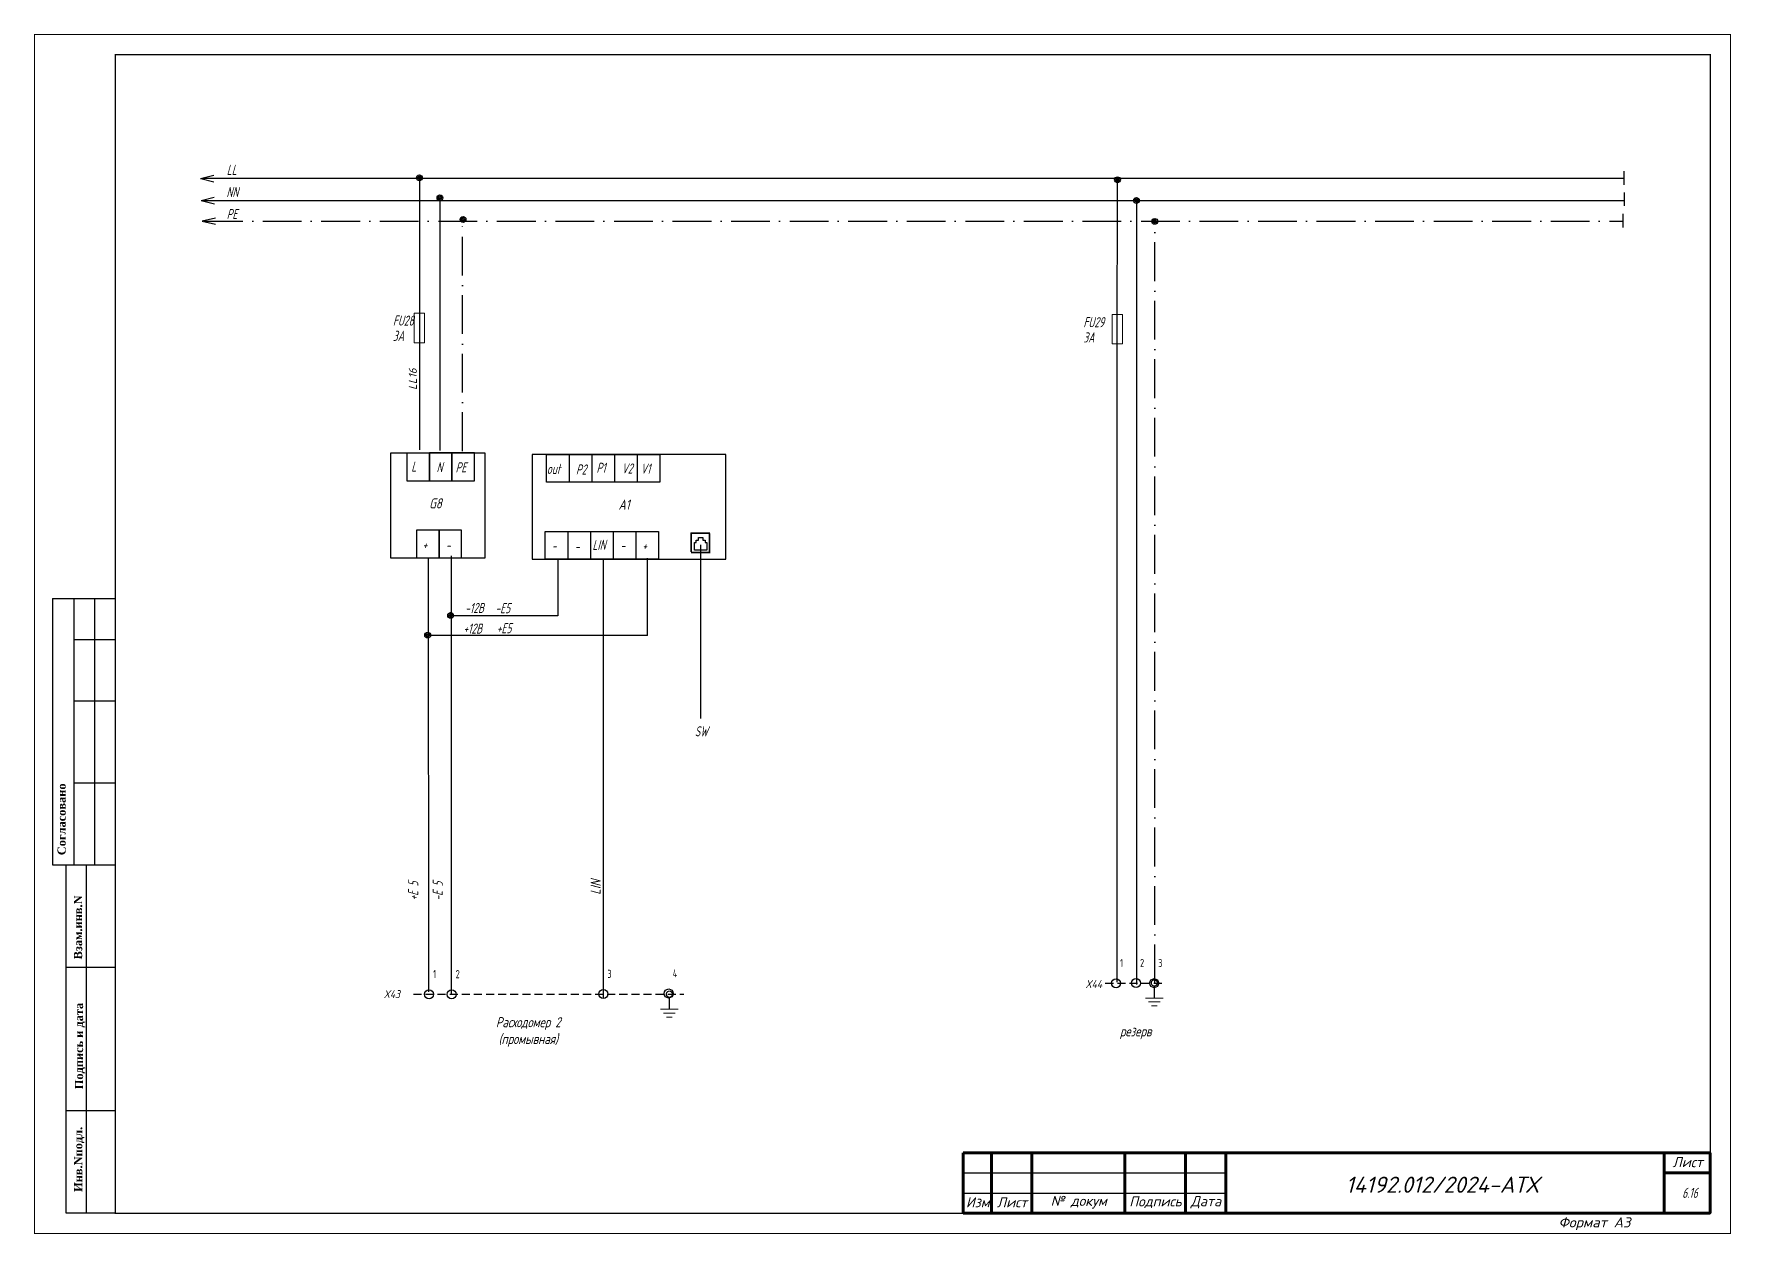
# Model space of a CAD drawing. Header units: millimetres. Extents: x 1510 to 10524, y 7125 to 13164.
# Drawn here: x 9637.2 to 10057.5, y 9092.6 to 9389.9 of the extents above; entities that cross this region are included whole.
import ezdxf
from ezdxf.enums import TextEntityAlignment as Align

# ---------------------------------------------------------------- set-up
doc = ezdxf.new("R2010")
doc.units = ezdxf.units.MM
doc.header["$LTSCALE"] = 4
for name, pattern in [('ACAD_ISO10W100', [18, 12, -3, 0, -3]), ('DASHED', [0.75, 0.5, -0.25]), ('SolidLine', [0])]:
    doc.linetypes.add(name, pattern=pattern)
for name, color, linetype in [('LOC', 8, 'Continuous'), ('RED_2.5mm^2', 1, 'Continuous'), ('SYMS', 7, 'Continuous'), ('Вспомогательная', 1, 'Continuous'), ('Текст', 2, 'Continuous')]:
    doc.layers.add(name, color=color, linetype=linetype)
for name, color, linetype, lineweight in [('SHTAMP', 7, 'SolidLine', 25), ('АК_ЩДУ-CВ_П4_ПОЛНАЯСХ', 141, 'Continuous', 40), ('Основеая', 5, 'Continuous', 60), ('СХЕМА', 7, 'Continuous', 25)]:
    doc.layers.add(name, color=color, linetype=linetype, lineweight=lineweight)
doc.styles.add('ISOCPEUR', font='isocpeui.ttf')
doc.styles.add('ISOCPEUR25.10.00', font='isocpeur.ttf', dxfattribs={"height": 2.5})
doc.styles.add('Simplex00.10.00', font='simplex.shx')
doc.styles.add('Simplex25.085.15', font='', dxfattribs={"width": 0.85, "oblique": 15, "height": 2.5})
doc.styles.add('STYLE1', font='timesbd.ttf')
doc.styles.add('WD', font='romans.shx')
doc.styles.add('ГОСТ', font='isocpeur.ttf', dxfattribs={"oblique": 15})
doc.styles.add('Стиль мой-1', font='', dxfattribs={"width": 0.85, "oblique": 15, "height": 2.5})
doc.styles.get('Simplex25.085.15').set_extended_font_data('GOST type A')
doc.styles.get('Стиль мой-1').set_extended_font_data('GOST type A')
doc.linetypes.add('Ethernet_LINE', pattern='A,7.5,-4,["Ethernet",Standard,S=2.5,R=0,X=-2.5,Y=-1.25],-18', length=29.5)

# ---------------------------------------------------------------- blocks, each defined once
blk = doc.blocks.new('Формат А3')
at = {"color": 0, "linetype": 'Continuous', "const_width": 0.3}
for points in [[(-420, 297), (0, 297), (0, 0), (-420, 0)], [(-400, 5), (-400, 292), (-5, 292), (-5, 5)]]:
    blk.add_lwpolyline(points, close=True, dxfattribs=at)
at = {"color": 0, "linetype": 'Continuous', "style": 'Simplex00.10.00', "oblique": 15}
blk.add_text('Формат А3', height=2.5, dxfattribs=at).set_placement((-33.67, 2.75), align=Align.MIDDLE_CENTER)
blk = doc.blocks.new('WDDOT')
for radius in [0.72, 0.449, 0.223]:
    blk.add_circle((0, 0), radius)
blk = doc.blocks.new('VT0W02')
blk.add_circle((0, 0), 0.0699)
at = {"style": 'WD'}
for tag, p, width in [('INST', (0.062, 0.42), 0.7), ('LOC', (0.062, 0.25), 0.7), ('DESC1', (0.053, -0.385), 0.8)]:
    blk.add_attdef(tag, p, '', height=0.125, dxfattribs=dict(at, width=width))
at = {"style": 'WD', "flags": 1}
for tag, p, height in [('X4TERM01', (-0.07, 0), 0.0125), ('X4TERMDESC01', (-0.055, -0.023), 0.025), ('X2TERMDESC01', (-0.006, 0.029), 0.025), ('STRIPSEQ', (0, 0), 0.00125), ('X2TERM01', (0, 0.07), 0.0125), ('X1TERMDESC01', (0.039, -0.003), 0.025), ('X1TERM01', (0.07, 0), 0.0125), ('LINKTERM', (0, -0.002), 0.00125), ('X8TERM01', (0, -0.07), 0.0125), ('X8TERMDESC01', (0, -0.054), 0.025)]:
    blk.add_attdef(tag, p, '', height=height, dxfattribs=at)
at = {"linetype": 'Continuous', "style": 'WD'}
for tag, p, height, width, flags in [('WIRENO', (0.062, 0.094), 0.125, 0.8, 8), ('TAGSTRIP', (0.053, -0.229), 0.125, 0.9, 8), ('DESC2', (0.053, -0.541), 0.125, 0.8, 8), ('CAT', (0.213, -0.406), 0.109, 0.8, 1), ('DESC3', (0.053, -0.698), 0.125, 0.8, 8)]:
    blk.add_attdef(tag, p, '', height=height, dxfattribs=dict(at, width=width, flags=flags))
at = {"linetype": 'Continuous', "style": 'WD', "width": 0.8, "flags": 1}
blk.add_attdef('MFG', text='', height=0.109, dxfattribs=at).set_placement((0.088, -0.406), align=Align.RIGHT)
at = {"style": 'WD', "width": 0.7, "flags": 1}
blk.add_attdef('ASSYCODE', (0.062, -0.281), '', height=0.01, dxfattribs=at)
blk = doc.blocks.new('PE - заземление')
at = {"color": 0, "linetype": 'Continuous', "lineweight": -2, "const_width": 0.3}
blk.add_lwpolyline([(-0.75, -0.75, -1), (0.75, -0.75, -1)], format="xyb", close=True, dxfattribs=at)
at = {"color": 0, "linetype": 'Continuous', "lineweight": -2}
for points, const_width in [([(0, -4.5), (0, -1.5)], 0.3), ([(-2.25, -4.5), (2.25, -4.5)], 0.25), ([(-1.5, -5.46), (1.5, -5.46)], 0.25), ([(-0.75, -6.42), (0.75, -6.42)], 0.25)]:
    blk.add_lwpolyline(points, dxfattribs=dict(at, const_width=const_width))
at = {"color": 0, "linetype": 'Continuous', "lineweight": 9, "style": 'ISOCPEUR25.10.00', "oblique": 10, "width": 0.85, "flags": 9}
blk.add_attdef('ТИП', (0, 0), '', height=2.5, dxfattribs=at)

msp = doc.modelspace()

# ---------------------------------------------------------------- linework, layer by layer
at = {"color": 7, "ltscale": 0.2}
for p, q in [((10030.99, 9355.87), (10030.99, 9352.53)), ((10031.04, 9350.62), (10031.04, 9347.28)), ((10030.7, 9345.29), (10030.7, 9341.96))]:
    msp.add_line(p, q, dxfattribs=at)
at = {"ltscale": 1.2}
for p, q in [((9769.81, 9285.75), (9769.81, 9278.88)), ((9775.39, 9285.71), (9775.39, 9278.85)), ((9781.03, 9285.71), (9781.03, 9278.85)), ((9786.61, 9285.71), (9786.61, 9278.85)), ((9769.49, 9266.67), (9769.49, 9259.81)), ((9775.07, 9266.63), (9775.07, 9259.77)), ((9780.71, 9266.63), (9780.71, 9259.77)), ((9786.28, 9266.63), (9786.28, 9259.77))]:
    msp.add_line(p, q, dxfattribs=at)
at = {"ltscale": 0.2}
for p, q in [((9800.84, 9262.01), (9800.84, 9263.9)), ((9800.84, 9263.9), (9801.24, 9263.9)), ((9801.24, 9263.9), (9801.24, 9264.5)), ((9801.24, 9264.5), (9801.84, 9264.5)), ((9801.84, 9264.5), (9801.84, 9265.1)), ((9801.84, 9265.1), (9802.92, 9265.1)), ((9801.86, 9265.1), (9802.9, 9265.1)), ((9802.9, 9265.1), (9802.9, 9264.52)), ((9802.9, 9264.52), (9803.51, 9264.52)), ((9803.51, 9264.52), (9803.51, 9263.89)), ((9803.51, 9263.89), (9803.9, 9263.89)), ((9803.9, 9263.89), (9803.9, 9262.01)), ((9803.9, 9262.01), (9800.84, 9262.01))]:
    msp.add_line(p, q, dxfattribs=at)
at = {"lineweight": 30}
for p, q in [((9641.81, 9250.05), (9657.29, 9250.05)), ((9641.81, 9250.05), (9641.81, 9184.05)), ((9647.13, 9250.05), (9647.13, 9184.05)), ((9652.21, 9250.05), (9652.21, 9184.05)), ((9647.13, 9239.9), (9657.29, 9239.9)), ((9647.13, 9224.66), (9657.29, 9224.66)), ((9647.13, 9204.36), (9657.29, 9204.36)), ((9641.81, 9184.05), (9657.29, 9184.05)), ((9645.21, 9097.74), (9645.21, 9184.05)), ((9650.28, 9097.74), (9650.28, 9184.05)), ((9657.39, 9158.66), (9645.21, 9158.66)), ((9657.39, 9123.12), (9645.21, 9123.12))]:
    msp.add_line(p, q, dxfattribs=at)
at = {"linetype": 'DASHED'}
for p, q in [((9902.57, 9154.72), (9916.57, 9154.72)), ((9731.2, 9152.03), (9798.19, 9152.03))]:
    msp.add_line(p, q, dxfattribs=at)
at = {"ltscale": 1.2}
for points in [[(9760.59, 9259.76), (9808.55, 9259.76), (9808.55, 9285.67), (9760.59, 9285.67)], [(9764.19, 9285.69), (9792.24, 9285.69), (9792.24, 9278.85), (9764.19, 9278.85)], [(9763.86, 9266.61), (9791.92, 9266.61), (9791.92, 9259.78), (9763.86, 9259.78)]]:
    msp.add_lwpolyline(points, close=True, dxfattribs=at)
at = {"linetype": 'Continuous', "lineweight": -2}
msp.add_lwpolyline([(9657.39, 9201.06), (9657.39, 9162.06)], dxfattribs=at)
at = {"lineweight": 30}
msp.add_lwpolyline([(9657.39, 9097.74), (9645.21, 9097.74)], dxfattribs=at)
at = {"layer": 'RED_2.5mm^2', "linetype": 'Continuous', "ltscale": 0.2}
for p, q in [((9679.02, 9354.14), (10030.99, 9354.14)), ((9732.79, 9286.88), (9732.79, 9354.43)), ((9905.54, 9311.83), (9905.57, 9353.61)), ((9678.62, 9348.66), (10031.04, 9348.66)), ((9737.87, 9286.72), (9737.87, 9349.11)), ((9910.34, 9154.38), (9910.34, 9349.05)), ((9905.54, 9154.97), (9905.54, 9311.83)), ((9735.05, 9152.62), (9734.98, 9260.14)), ((9740.64, 9151.94), (9740.64, 9260.62)), ((9767.03, 9245.77), (9767.03, 9259.76)), ((9778.27, 9151.2), (9778.27, 9259.88)), ((9789.2, 9240.87), (9789.2, 9260.01)), ((9740.38, 9245.8), (9766.95, 9245.8)), ((9734.79, 9240.93), (9789.23, 9240.93))]:
    msp.add_line(p, q, dxfattribs=at)
at = {"layer": 'RED_2.5mm^2', "linetype": 'ACAD_ISO10W100', "ltscale": 0.2}
for p, q in [((9679.41, 9343.51), (10030.64, 9343.51)), ((9743.38, 9286.56), (9743.38, 9344)), ((9914.83, 9154.68), (9914.83, 9343.49))]:
    msp.add_line(p, q, dxfattribs=at)
at = {"layer": 'RED_2.5mm^2', "color": 5, "linetype": 'Ethernet_LINE', "ltscale": 0.2}
msp.add_line((9802.44, 9220.28), (9802.44, 9263.35), dxfattribs=at)
at = {"layer": 'SYMS', "linetype": 'Continuous', "ltscale": 0.2}
for p, q in [((9678.5, 9354.11), (9681.77, 9354.93)), ((9678.54, 9354.08), (9681.81, 9353.28)), ((9678.62, 9348.66), (9681.89, 9349.47)), ((9678.66, 9348.63), (9681.92, 9347.83)), ((9678.91, 9343.56), (9682.18, 9344.37)), ((9678.94, 9343.52), (9682.21, 9342.72))]:
    msp.add_line(p, q, dxfattribs=at)
at = {"layer": 'SYMS', "linetype": 'Continuous', "lineweight": 30, "ltscale": 0.2}
msp.add_lwpolyline([(9725.66, 9286.15), (9748.87, 9286.15), (9748.87, 9260), (9725.66, 9260)], close=True, dxfattribs=at)
at = {"layer": 'SYMS', "linetype": 'Continuous', "ltscale": 0.2}
for points in [[(9729.59, 9279.15), (9735.18, 9279.15), (9735.18, 9286.07), (9729.59, 9286.07)], [(9735.17, 9279.16), (9740.76, 9279.16), (9740.76, 9286.08), (9735.17, 9286.08)], [(9740.75, 9279.16), (9746.34, 9279.16), (9746.34, 9286.08), (9740.75, 9286.08)], [(9731.98, 9260.07), (9737.57, 9260.07), (9737.57, 9266.99), (9731.98, 9266.99)], [(9737.56, 9260.07), (9743.15, 9260.07), (9743.15, 9266.99), (9737.56, 9266.99)]]:
    msp.add_lwpolyline(points, close=True, dxfattribs=at)
at = {"layer": 'АК_ЩДУ-CВ_П4_ПОЛНАЯСХ', "color": 7, "const_width": 0.4}
for points in [[(9804.67, 9266.18), (9799.9, 9266.18)], [(9800.03, 9266.3), (9800.03, 9266.3), (9800.03, 9261.51)], [(9804.56, 9266.18), (9804.56, 9266.18), (9804.56, 9261.39)], [(9804.56, 9266.18), (9804.56, 9266.18), (9804.56, 9261.39)], [(9804.75, 9261.39), (9799.98, 9261.39)]]:
    msp.add_lwpolyline(points, dxfattribs=at)
at = {"layer": 'Вспомогательная', "color": 7}
for p, q in [((9867.39, 9107.74), (9932.39, 9107.74)), ((9867.39, 9102.74), (9932.39, 9102.74)), ((9867.39, 9097.74), (9932.39, 9097.74))]:
    msp.add_line(p, q, dxfattribs=at)
at = {"layer": 'Основеая', "color": 7}
for p, q in [((9867.39, 9112.74), (9867.39, 9097.74)), ((10052.39, 9112.74), (9867.39, 9112.74)), ((9874.39, 9112.74), (9874.39, 9097.74)), ((9884.39, 9112.74), (9884.39, 9097.74)), ((9907.39, 9112.74), (9907.39, 9097.74)), ((9922.39, 9112.74), (9922.39, 9097.74)), ((9932.39, 9112.74), (9932.39, 9097.74)), ((10040.96, 9112.74), (10040.96, 9097.74)), ((10052.39, 9112.74), (10052.39, 9097.74)), ((10040.96, 9107.74), (10052.39, 9107.74)), ((10052.39, 9097.74), (9867.39, 9097.74))]:
    msp.add_line(p, q, dxfattribs=at)
at = {"layer": 'СХЕМА', "color": 7, "linetype": 'Continuous', "lineweight": 20, "ltscale": 30}
for points in [[(9731.4, 9320.68), (9733.98, 9320.68), (9733.98, 9313.36), (9731.4, 9313.36)], [(9904.25, 9320.4), (9906.83, 9320.4), (9906.83, 9313.08), (9904.25, 9313.08)]]:
    msp.add_lwpolyline(points, close=True, dxfattribs=at)

# ---------------------------------------------------------------- block references
for name, p in [('Формат А3', (10057.39, 9092.74)), ('PE - заземление', (9914.7, 9155.54)), ('PE - заземление', (9794.61, 9152.77))]:
    msp.add_blockref(name, p)
at = {"layer": 'SYMS', "linetype": 'Continuous', "ltscale": 0.2}
for p in [(9732.69, 9354.24), (9737.78, 9349.29), (9743.51, 9343.93), (9740.44, 9245.84), (9734.75, 9240.93)]:
    msp.add_blockref('WDDOT', p, dxfattribs=at)
at = {"layer": 'SYMS', "ltscale": 0.2}
for p in [(9905.59, 9353.78), (9910.27, 9348.64), (9914.8, 9343.45)]:
    msp.add_blockref('WDDOT', p, dxfattribs=at)
at = {"layer": 'SYMS', "linetype": 'Continuous', "ltscale": 0.2}
ref = msp.add_blockref('VT0W02', (9905.22, 9154.73), dxfattribs=dict(at, xscale=16, yscale=16, zscale=16))
ref.add_attrib('LOC', '1', (9906.22, 9158.73), dxfattribs={"layer": 'LOC', "height": 2, "style": 'WD', "width": 0.7})
ref = msp.add_blockref('VT0W02', (9910.18, 9154.75), dxfattribs=dict(at, xscale=16, yscale=16, zscale=16))
ref.add_attrib('LOC', '2', (9911.18, 9158.75), dxfattribs={"layer": 'LOC', "height": 2, "style": 'WD', "width": 0.7})
ref = msp.add_blockref('VT0W02', (9914.67, 9154.74), dxfattribs=dict(at, xscale=16, yscale=16, zscale=16))
ref.add_attrib('LOC', '3', (9915.67, 9158.74), dxfattribs={"layer": 'LOC', "height": 2, "style": 'WD', "width": 0.7})
ref = msp.add_blockref('VT0W02', (9735.1, 9151.99), dxfattribs=dict(at, xscale=16, yscale=16, zscale=16))
ref.add_attrib('LOC', '1', (9736.1, 9155.99), dxfattribs={"layer": 'LOC', "height": 2, "style": 'WD', "width": 0.7})
ref = msp.add_blockref('VT0W02', (9740.68, 9151.97), dxfattribs=dict(at, xscale=16, yscale=16, zscale=16))
ref.add_attrib('LOC', '2', (9741.68, 9155.97), dxfattribs={"layer": 'LOC', "height": 2, "style": 'WD', "width": 0.7})
ref = msp.add_blockref('VT0W02', (9778.26, 9152.05), dxfattribs=dict(at, xscale=16, yscale=16, zscale=16))
ref.add_attrib('LOC', '3', (9779.26, 9156.05), dxfattribs={"layer": 'LOC', "height": 2, "style": 'WD', "width": 0.7})
ref = msp.add_blockref('VT0W02', (9794.45, 9152.18), dxfattribs=dict(at, xscale=16, yscale=16, zscale=16))
ref.add_attrib('LOC', '4', (9795.45, 9156.18), dxfattribs={"layer": 'LOC', "height": 2, "style": 'WD', "width": 0.7})

# ---------------------------------------------------------------- texts
at = {"style": 'Simplex25.085.15', "oblique": 15}
for s, height, width, p in [('LL', 2.5, 0.85, (9684.98, 9354.96)), ('NN', 2.5, 0.85, (9684.91, 9349.48)), ('PE', 2.5, 0.85, (9684.96, 9344.01)), ('FU28', 2.5, 0.85, (9726.14, 9317.63)), ('FU29', 2.5, 0.85, (9897.14, 9317.23)), ('3А', 2.5, 0.85, (9726.12, 9313.84)), ('3А', 2.5, 0.85, (9897.12, 9313.45)), ('L', 2.5, 0.85, (9730.69, 9281.46)), ('N', 2.5, 0.85, (9736.94, 9281.31)), ('PE', 2.5, 0.85, (9741.66, 9281.27)), ('out', 2.5, 0.85, (9764.24, 9280.89)), ('P2', 2.5, 0.85, (9771.47, 9280.74)), ('P1', 2.5, 0.85, (9776.54, 9281.15)), ('V2', 2.5, 0.85, (9782.78, 9280.99)), ('V1', 2.5, 0.85, (9787.5, 9280.95)), ('+', 2.5, 0.85, (9733.46, 9262.12)), ('LIN', 2.5, 0.85, (9775.56, 9262.07)), ('+', 2.5, 0.85, (9787.87, 9261.87)), ('- ', 2.5, 0.85, (9739.22, 9261.97)), ('-', 2.5, 0.85, (9765.45, 9261.81)), ('- ', 2.5, 0.85, (9771.15, 9261.66)), ('-', 2.5, 0.85, (9782.46, 9261.92)), ('SW', 2.5, 0.85, (9800.9, 9215.88)), ('X44', 1.961, 1.083459, (9897.63, 9153.54)), ('X43', 1.961, 1.083459, (9723.85, 9151.05))]:
    msp.add_text(s, height=height, dxfattribs=dict(at, width=width)).set_placement(p)
at = {"color": 0, "lineweight": 25, "ltscale": 0.5, "style": 'STYLE1', "oblique": 1}
for s, height, p in [('Согласовано', 2.0309, (9645.11, 9186.42)), ('Взам.инв.N', 2.031, (9649.18, 9160.61)), ('Подпись и дата', 2.0309, (9649.41, 9128.44)), ('Инв.Nподл.', 2.031, (9649.21, 9103.01))]:
    msp.add_text(s, height=height, rotation=90, dxfattribs=at).set_placement(p)
at = {"color": 7, "lineweight": 25, "insert": (10045.44, 9104.05), "char_height": 2.5, "attachment_point": 1, "style": 'Стиль мой-1'}
msp.add_mtext_dynamic_manual_height_columns('6.16', width=5.3031, gutter_width=12.5, heights=[2.85], dxfattribs=at)
at = {"layer": 'SHTAMP', "color": 0, "style": 'ISOCPEUR'}
msp.add_text('14192.012/2024-АТХ', height=4, dxfattribs=at).set_placement((9985.96, 9102.81), align=Align.CENTER)
at = {"layer": 'SYMS', "linetype": 'Continuous', "ltscale": 0.2, "style": 'ГОСТ', "oblique": 15}
msp.add_text('LL16', height=2, rotation=90, dxfattribs=at).set_placement((9732.07, 9301.69))
at = {"layer": 'SYMS', "linetype": 'Continuous', "char_height": 2.5}
for s, insert, width, attachment_point in [('{\\Fsimplex|c0;\\Q15;\\W0.75;\\C0;G8}', (9735.11, 9274.85), 6.1244, 1), ('{\\Fsimplex|c0;\\Q15;\\W0.75;\\C0;A\\Fsimplex|c204;1}', (9782.03, 9274.55), 6.1244, 1), ('{\\fGOST type A|b0|i0|c204|p34;\\Q15;\\W0.85;\\C7;-12В}', (9744.02, 9248.93), 8.7482, 1), ('{\\fGOST type A|b0|i0|c0|p34;\\Q15;\\W0.85;\\C7;-E5}', (9751.54, 9248.88), 8.7482, 1), ('{\\fGOST type A|b0|i0|c0|p34;\\Q15;\\W0.85;\\C7;+\\fGOST type A|b0|i0|c204|p34;12В}', (9743.57, 9243.83), 8.7482, 1), ('{\\fGOST type A|b0|i0|c0|p34;\\Q15;\\W0.85;\\C7;+E5}', (9751.85, 9243.92), 8.7482, 1), ('{\\Fsimplex|c204;\\Q15;\\W0.75;\\C0;Расходомер \\Fsimplex|c0;2\\P(\\Fsimplex|c204;промывная)}', (9759.66, 9146.32), 30.7438, 2)]:
    msp.add_mtext(s, dxfattribs=dict(at, insert=insert, width=width, attachment_point=attachment_point))
at = {"layer": 'SYMS', "linetype": 'Continuous', "char_height": 2.5, "attachment_point": 1, "rotation": 90}
for s, insert, width in [('{\\fGOST type A|b0|i0|c0|p34;\\Q15;\\W0.85;\\C7;+E \\fGOST type A|b0|i0|c204|p34;5}', (9729.92, 9175.22), 18.7185), ('{\\fGOST type A|b0|i0|c0|p34;\\Q15;\\W0.85;\\C7;-E \\fGOST type A|b0|i0|c204|p34;5}', (9736, 9175.19), 18.7185), ('{\\Fsimplex|c0;\\Q15;\\W0.75;\\C0;LIN}', (9775.12, 9176.63), 9.5254)]:
    msp.add_mtext(s, dxfattribs=dict(at, insert=insert, width=width))
at = {"layer": 'SYMS', "linetype": 'Continuous', "insert": (9910.09, 9144.04), "char_height": 2.5, "attachment_point": 2}
msp.add_mtext('{\\Fsimplex|c204;\\Q15;\\W0.75;\\C0;резерв}', dxfattribs=at)
at = {"layer": 'Текст', "color": 7, "char_height": 2.5, "style": 'ГОСТ'}
for s, insert, width, attachment_point in [('{\\fISOCPEUR|b0|i0|c204|p34;Лист}', (10050.56, 9110.4), 11.4585, 6), ('{\\fISOCPEUR|b0|i0|c204|p34;Изм}', (9870.99, 9100.47), 7, 5), ('{\\fISOCPEUR|b0|i0|c204|p34;Лист}', (9879.49, 9100.47), 10, 5), ('{\\fISOCPEUR|b0|i0|c204|p34;№ докум}', (9895.99, 9100.47), 23, 5), ('{\\fISOCPEUR|b0|i0|c204|p34;Подпись}', (9914.99, 9100.47), 15, 5), ('{\\fISOCPEUR|b0|i0|c204|p34;Дата}', (9927.49, 9100.47), 10, 5)]:
    msp.add_mtext(s, dxfattribs=dict(at, insert=insert, width=width, attachment_point=attachment_point))

doc.saveas('drawing.dxf')
